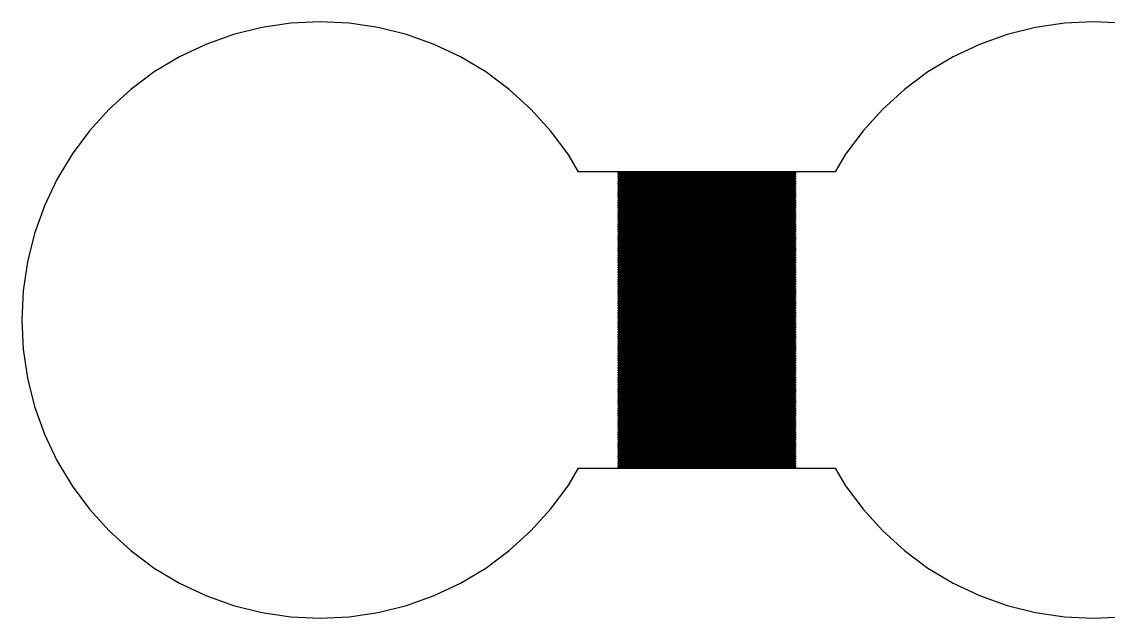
# Model space of a CAD drawing. Extents: x -5 to 101, y -4 to 66.
# Drawn here: x -4.97 to 7.67, y 41.03 to 47.97 of the extents above; entities that cross this region are included whole.
import ezdxf

# ---------------------------------------------------------------- set-up
doc = ezdxf.new("R2010")
doc.units = 0

msp = doc.modelspace()

# ---------------------------------------------------------------- linework, layer by layer
for p, q in [((-1.84012, 47.9533), (-2.17696, 47.9033)), ((-1.5, 47.97), (-1.84012, 47.9533)), ((-1.15987, 47.9533), (-1.5, 47.97)), ((-0.823029, 47.9033), (-1.15987, 47.9533)), ((7.15987, 47.9533), (6.82303, 47.9033)), ((7.5, 47.97), (7.15987, 47.9533)), ((7.84013, 47.9533), (7.5, 47.97)), ((-2.50728, 47.8206), (-2.82791, 47.7059)), ((-2.17696, 47.9033), (-2.50728, 47.8206)), ((-0.492706, 47.8206), (-0.823029, 47.9033)), ((-0.172073, 47.7059), (-0.492706, 47.8206)), ((6.49271, 47.8206), (6.17207, 47.7059)), ((6.82303, 47.9033), (6.49271, 47.8206)), ((-2.82791, 47.7059), (-3.13574, 47.5603)), ((0.135757, 47.5603), (-0.172073, 47.7059)), ((6.17207, 47.7059), (5.86424, 47.5603)), ((-3.13574, 47.5603), (-3.42783, 47.3852)), ((0.427841, 47.3852), (0.135757, 47.5603)), ((5.86424, 47.5603), (5.57216, 47.3852)), ((-3.42783, 47.3852), (-3.70134, 47.1823)), ((0.701355, 47.1823), (0.427841, 47.3852)), ((5.57216, 47.3852), (5.29865, 47.1823)), ((-3.70134, 47.1823), (-3.95366, 46.9537)), ((0.953674, 46.9537), (0.701355, 47.1823)), ((5.29865, 47.1823), (5.04633, 46.9537)), ((-3.95366, 46.9537), (-4.18234, 46.7013)), ((1.18236, 46.7013), (0.953674, 46.9537)), ((5.04633, 46.9537), (4.81764, 46.7013)), ((-4.18234, 46.7013), (-4.38519, 46.4278)), ((1.38521, 46.4278), (1.18236, 46.7013)), ((4.81764, 46.7013), (4.61479, 46.4278)), ((-4.38519, 46.4278), (-4.56026, 46.1357)), ((1.50677, 46.225), (1.38521, 46.4278)), ((4.61479, 46.4278), (4.49323, 46.225)), ((4.49323, 46.225), (1.50677, 46.225)), ((1.97, 46.205), (1.97, 46.215)), ((1.97, 46.215), (4.03, 46.215)), ((4.03, 46.205), (1.97, 46.205)), ((1.97, 46.185), (1.97, 46.195)), ((1.97, 46.195), (4.03, 46.195)), ((4.03, 46.185), (1.97, 46.185)), ((1.97, 46.165), (1.97, 46.175)), ((1.97, 46.175), (4.03, 46.175)), ((4.03, 46.165), (1.97, 46.165)), ((1.97, 46.145), (1.97, 46.155)), ((1.97, 46.155), (4.03, 46.155)), ((4.03, 46.145), (1.97, 46.145)), ((4.03, 46.215), (4.03, 46.205)), ((4.03, 46.195), (4.03, 46.185)), ((4.03, 46.175), (4.03, 46.165)), ((4.03, 46.155), (4.03, 46.145)), ((-4.56026, 46.1357), (-4.70586, 45.8279)), ((1.97, 46.125), (1.97, 46.135)), ((1.97, 46.135), (4.03, 46.135)), ((4.03, 46.125), (1.97, 46.125)), ((1.97, 46.105), (1.97, 46.115)), ((1.97, 46.115), (4.03, 46.115)), ((4.03, 46.105), (1.97, 46.105)), ((1.97, 46.085), (1.97, 46.095)), ((1.97, 46.095), (4.03, 46.095)), ((4.03, 46.085), (1.97, 46.085)), ((1.97, 46.065), (1.97, 46.075)), ((1.97, 46.075), (4.03, 46.075)), ((4.03, 46.065), (1.97, 46.065)), ((1.97, 46.045), (1.97, 46.055)), ((1.97, 46.055), (4.03, 46.055)), ((4.03, 46.045), (1.97, 46.045)), ((1.97, 46.025), (1.97, 46.035)), ((1.97, 46.035), (4.03, 46.035)), ((4.03, 46.025), (1.97, 46.025)), ((1.97, 46.005), (1.97, 46.015)), ((1.97, 46.015), (4.03, 46.015)), ((4.03, 46.135), (4.03, 46.125)), ((4.03, 46.115), (4.03, 46.105)), ((4.03, 46.095), (4.03, 46.085)), ((4.03, 46.075), (4.03, 46.065)), ((4.03, 46.055), (4.03, 46.045)), ((4.03, 46.035), (4.03, 46.025)), ((4.03, 46.015), (4.03, 46.005)), ((4.03, 46.005), (1.97, 46.005)), ((1.97, 45.985), (1.97, 45.995)), ((1.97, 45.995), (4.03, 45.995)), ((4.03, 45.985), (1.97, 45.985)), ((1.97, 45.965), (1.97, 45.975)), ((1.97, 45.975), (4.03, 45.975)), ((4.03, 45.965), (1.97, 45.965)), ((1.97, 45.945), (1.97, 45.955)), ((1.97, 45.955), (4.03, 45.955)), ((4.03, 45.945), (1.97, 45.945)), ((1.97, 45.925), (1.97, 45.935)), ((1.97, 45.935), (4.03, 45.935)), ((4.03, 45.925), (1.97, 45.925)), ((1.97, 45.905), (1.97, 45.915)), ((1.97, 45.915), (4.03, 45.915)), ((4.03, 45.905), (1.97, 45.905)), ((1.97, 45.885), (1.97, 45.895)), ((1.97, 45.895), (4.03, 45.895)), ((4.03, 45.885), (1.97, 45.885)), ((4.03, 45.995), (4.03, 45.985)), ((4.03, 45.975), (4.03, 45.965)), ((4.03, 45.955), (4.03, 45.945)), ((4.03, 45.935), (4.03, 45.925)), ((4.03, 45.915), (4.03, 45.905)), ((4.03, 45.895), (4.03, 45.885)), ((-4.70586, 45.8279), (-4.82057, 45.5073)), ((1.97, 45.865), (1.97, 45.875)), ((1.97, 45.875), (4.03, 45.875)), ((4.03, 45.865), (1.97, 45.865)), ((1.97, 45.845), (1.97, 45.855)), ((1.97, 45.855), (4.03, 45.855)), ((4.03, 45.845), (1.97, 45.845)), ((1.97, 45.825), (1.97, 45.835)), ((1.97, 45.835), (4.03, 45.835)), ((4.03, 45.825), (1.97, 45.825)), ((1.97, 45.805), (1.97, 45.815)), ((1.97, 45.815), (4.03, 45.815)), ((4.03, 45.805), (1.97, 45.805)), ((1.97, 45.785), (1.97, 45.795)), ((1.97, 45.795), (4.03, 45.795)), ((4.03, 45.785), (1.97, 45.785)), ((1.97, 45.765), (1.97, 45.775)), ((1.97, 45.775), (4.03, 45.775)), ((4.03, 45.765), (1.97, 45.765)), ((4.03, 45.875), (4.03, 45.865)), ((4.03, 45.855), (4.03, 45.845)), ((4.03, 45.835), (4.03, 45.825)), ((4.03, 45.815), (4.03, 45.805)), ((4.03, 45.795), (4.03, 45.785)), ((4.03, 45.775), (4.03, 45.765)), ((1.97, 45.745), (1.97, 45.755)), ((1.97, 45.755), (4.03, 45.755)), ((4.03, 45.745), (1.97, 45.745)), ((1.97, 45.725), (1.97, 45.735)), ((1.97, 45.735), (4.03, 45.735)), ((4.03, 45.725), (1.97, 45.725)), ((1.97, 45.705), (1.97, 45.715)), ((1.97, 45.715), (4.03, 45.715)), ((4.03, 45.705), (1.97, 45.705)), ((1.97, 45.685), (1.97, 45.695)), ((1.97, 45.695), (4.03, 45.695)), ((4.03, 45.685), (1.97, 45.685)), ((1.97, 45.665), (1.97, 45.675)), ((1.97, 45.675), (4.03, 45.675)), ((4.03, 45.665), (1.97, 45.665)), ((1.97, 45.645), (1.97, 45.655)), ((1.97, 45.655), (4.03, 45.655)), ((4.03, 45.645), (1.97, 45.645)), ((1.97, 45.625), (1.97, 45.635)), ((1.97, 45.635), (4.03, 45.635)), ((4.03, 45.755), (4.03, 45.745)), ((4.03, 45.735), (4.03, 45.725)), ((4.03, 45.715), (4.03, 45.705)), ((4.03, 45.695), (4.03, 45.685)), ((4.03, 45.675), (4.03, 45.665)), ((4.03, 45.655), (4.03, 45.645)), ((4.03, 45.635), (4.03, 45.625)), ((-4.82057, 45.5073), (-4.90332, 45.177)), ((4.03, 45.625), (1.97, 45.625)), ((1.97, 45.605), (1.97, 45.615)), ((1.97, 45.615), (4.03, 45.615)), ((4.03, 45.605), (1.97, 45.605)), ((1.97, 45.585), (1.97, 45.595)), ((1.97, 45.595), (4.03, 45.595)), ((4.03, 45.585), (1.97, 45.585)), ((1.97, 45.565), (1.97, 45.575)), ((1.97, 45.575), (4.03, 45.575)), ((4.03, 45.565), (1.97, 45.565)), ((1.97, 45.545), (1.97, 45.555)), ((1.97, 45.555), (4.03, 45.555)), ((4.03, 45.545), (1.97, 45.545)), ((1.97, 45.525), (1.97, 45.535)), ((1.97, 45.535), (4.03, 45.535)), ((4.03, 45.525), (1.97, 45.525)), ((1.97, 45.505), (1.97, 45.515)), ((1.97, 45.515), (4.03, 45.515)), ((4.03, 45.505), (1.97, 45.505)), ((4.03, 45.615), (4.03, 45.605)), ((4.03, 45.595), (4.03, 45.585)), ((4.03, 45.575), (4.03, 45.565)), ((4.03, 45.555), (4.03, 45.545)), ((4.03, 45.535), (4.03, 45.525)), ((4.03, 45.515), (4.03, 45.505)), ((1.97, 45.485), (1.97, 45.495)), ((1.97, 45.495), (4.03, 45.495)), ((4.03, 45.485), (1.97, 45.485)), ((1.97, 45.465), (1.97, 45.475)), ((1.97, 45.475), (4.03, 45.475)), ((4.03, 45.465), (1.97, 45.465)), ((1.97, 45.445), (1.97, 45.455)), ((1.97, 45.455), (4.03, 45.455)), ((4.03, 45.445), (1.97, 45.445)), ((1.97, 45.425), (1.97, 45.435)), ((1.97, 45.435), (4.03, 45.435)), ((4.03, 45.425), (1.97, 45.425)), ((1.97, 45.405), (1.97, 45.415)), ((1.97, 45.415), (4.03, 45.415)), ((4.03, 45.405), (1.97, 45.405)), ((1.97, 45.385), (1.97, 45.395)), ((1.97, 45.395), (4.03, 45.395)), ((4.03, 45.385), (1.97, 45.385)), ((4.03, 45.495), (4.03, 45.485)), ((4.03, 45.475), (4.03, 45.465)), ((4.03, 45.455), (4.03, 45.445)), ((4.03, 45.435), (4.03, 45.425)), ((4.03, 45.415), (4.03, 45.405)), ((4.03, 45.395), (4.03, 45.385)), ((1.97, 45.365), (1.97, 45.375)), ((1.97, 45.375), (4.03, 45.375)), ((4.03, 45.365), (1.97, 45.365)), ((1.97, 45.345), (1.97, 45.355)), ((1.97, 45.355), (4.03, 45.355)), ((4.03, 45.345), (1.97, 45.345)), ((1.97, 45.325), (1.97, 45.335)), ((1.97, 45.335), (4.03, 45.335)), ((4.03, 45.325), (1.97, 45.325)), ((1.97, 45.305), (1.97, 45.315)), ((1.97, 45.315), (4.03, 45.315)), ((4.03, 45.305), (1.97, 45.305)), ((1.97, 45.285), (1.97, 45.295)), ((1.97, 45.295), (4.03, 45.295)), ((4.03, 45.285), (1.97, 45.285)), ((1.97, 45.265), (1.97, 45.275)), ((1.97, 45.275), (4.03, 45.275)), ((4.03, 45.265), (1.97, 45.265)), ((1.97, 45.245), (1.97, 45.255)), ((1.97, 45.255), (4.03, 45.255)), ((4.03, 45.375), (4.03, 45.365)), ((4.03, 45.355), (4.03, 45.345)), ((4.03, 45.335), (4.03, 45.325)), ((4.03, 45.315), (4.03, 45.305)), ((4.03, 45.295), (4.03, 45.285)), ((4.03, 45.275), (4.03, 45.265)), ((4.03, 45.255), (4.03, 45.245)), ((-4.90332, 45.177), (-4.95328, 44.8401)), ((4.03, 45.245), (1.97, 45.245)), ((1.97, 45.225), (1.97, 45.235)), ((1.97, 45.235), (4.03, 45.235)), ((4.03, 45.225), (1.97, 45.225)), ((1.97, 45.205), (1.97, 45.215)), ((1.97, 45.215), (4.03, 45.215)), ((4.03, 45.205), (1.97, 45.205)), ((1.97, 45.185), (1.97, 45.195)), ((1.97, 45.195), (4.03, 45.195)), ((4.03, 45.185), (1.97, 45.185)), ((1.97, 45.165), (1.97, 45.175)), ((1.97, 45.175), (4.03, 45.175)), ((4.03, 45.165), (1.97, 45.165)), ((1.97, 45.145), (1.97, 45.155)), ((1.97, 45.155), (4.03, 45.155)), ((4.03, 45.145), (1.97, 45.145)), ((1.97, 45.125), (1.97, 45.135)), ((1.97, 45.135), (4.03, 45.135)), ((4.03, 45.125), (1.97, 45.125)), ((4.03, 45.235), (4.03, 45.225)), ((4.03, 45.215), (4.03, 45.205)), ((4.03, 45.195), (4.03, 45.185)), ((4.03, 45.175), (4.03, 45.165)), ((4.03, 45.155), (4.03, 45.145)), ((4.03, 45.135), (4.03, 45.125)), ((1.97, 45.105), (1.97, 45.115)), ((1.97, 45.115), (4.03, 45.115)), ((4.03, 45.105), (1.97, 45.105)), ((1.97, 45.085), (1.97, 45.095)), ((1.97, 45.095), (4.03, 45.095)), ((4.03, 45.085), (1.97, 45.085)), ((1.97, 45.065), (1.97, 45.075)), ((1.97, 45.075), (4.03, 45.075)), ((4.03, 45.065), (1.97, 45.065)), ((1.97, 45.045), (1.97, 45.055)), ((1.97, 45.055), (4.03, 45.055)), ((4.03, 45.045), (1.97, 45.045)), ((1.97, 45.025), (1.97, 45.035)), ((1.97, 45.035), (4.03, 45.035)), ((4.03, 45.025), (1.97, 45.025)), ((1.97, 45.005), (1.97, 45.015)), ((1.97, 45.015), (4.03, 45.015)), ((4.03, 45.005), (1.97, 45.005)), ((4.03, 45.115), (4.03, 45.105)), ((4.03, 45.095), (4.03, 45.085)), ((4.03, 45.075), (4.03, 45.065)), ((4.03, 45.055), (4.03, 45.045)), ((4.03, 45.035), (4.03, 45.025)), ((4.03, 45.015), (4.03, 45.005)), ((1.97, 44.985), (1.97, 44.995)), ((1.97, 44.995), (4.03, 44.995)), ((4.03, 44.985), (1.97, 44.985)), ((1.97, 44.965), (1.97, 44.975)), ((1.97, 44.975), (4.03, 44.975)), ((4.03, 44.965), (1.97, 44.965)), ((1.97, 44.945), (1.97, 44.955)), ((1.97, 44.955), (4.03, 44.955)), ((4.03, 44.945), (1.97, 44.945)), ((1.97, 44.925), (1.97, 44.935)), ((1.97, 44.935), (4.03, 44.935)), ((4.03, 44.925), (1.97, 44.925)), ((1.97, 44.905), (1.97, 44.915)), ((1.97, 44.915), (4.03, 44.915)), ((4.03, 44.905), (1.97, 44.905)), ((1.97, 44.885), (1.97, 44.895)), ((1.97, 44.895), (4.03, 44.895)), ((4.03, 44.885), (1.97, 44.885)), ((1.97, 44.865), (1.97, 44.875)), ((1.97, 44.875), (4.03, 44.875)), ((4.03, 44.995), (4.03, 44.985)), ((4.03, 44.975), (4.03, 44.965)), ((4.03, 44.955), (4.03, 44.945)), ((4.03, 44.935), (4.03, 44.925)), ((4.03, 44.915), (4.03, 44.905)), ((4.03, 44.895), (4.03, 44.885)), ((4.03, 44.875), (4.03, 44.865)), ((-4.95328, 44.8401), (-4.96999, 44.5)), ((4.03, 44.865), (1.97, 44.865)), ((1.97, 44.845), (1.97, 44.855)), ((1.97, 44.855), (4.03, 44.855)), ((4.03, 44.845), (1.97, 44.845)), ((1.97, 44.825), (1.97, 44.835)), ((1.97, 44.835), (4.03, 44.835)), ((4.03, 44.825), (1.97, 44.825)), ((1.97, 44.805), (1.97, 44.815)), ((1.97, 44.815), (4.03, 44.815)), ((4.03, 44.805), (1.97, 44.805)), ((1.97, 44.785), (1.97, 44.795)), ((1.97, 44.795), (4.03, 44.795)), ((4.03, 44.785), (1.97, 44.785)), ((1.97, 44.765), (1.97, 44.775)), ((1.97, 44.775), (4.03, 44.775)), ((4.03, 44.765), (1.97, 44.765)), ((1.97, 44.745), (1.97, 44.755)), ((1.97, 44.755), (4.03, 44.755)), ((4.03, 44.855), (4.03, 44.845)), ((4.03, 44.835), (4.03, 44.825)), ((4.03, 44.815), (4.03, 44.805)), ((4.03, 44.795), (4.03, 44.785)), ((4.03, 44.775), (4.03, 44.765)), ((4.03, 44.755), (4.03, 44.745)), ((4.03, 44.745), (1.97, 44.745)), ((1.97, 44.725), (1.97, 44.735)), ((1.97, 44.735), (4.03, 44.735)), ((4.03, 44.725), (1.97, 44.725)), ((1.97, 44.705), (1.97, 44.715)), ((1.97, 44.715), (4.03, 44.715)), ((4.03, 44.705), (1.97, 44.705)), ((1.97, 44.685), (1.97, 44.695)), ((1.97, 44.695), (4.03, 44.695)), ((4.03, 44.685), (1.97, 44.685)), ((1.97, 44.665), (1.97, 44.675)), ((1.97, 44.675), (4.03, 44.675)), ((4.03, 44.665), (1.97, 44.665)), ((1.97, 44.645), (1.97, 44.655)), ((1.97, 44.655), (4.03, 44.655)), ((4.03, 44.645), (1.97, 44.645)), ((1.97, 44.625), (1.97, 44.635)), ((1.97, 44.635), (4.03, 44.635)), ((4.03, 44.625), (1.97, 44.625)), ((4.03, 44.735), (4.03, 44.725)), ((4.03, 44.715), (4.03, 44.705)), ((4.03, 44.695), (4.03, 44.685)), ((4.03, 44.675), (4.03, 44.665)), ((4.03, 44.655), (4.03, 44.645)), ((4.03, 44.635), (4.03, 44.625)), ((-4.96999, 44.5), (-4.95328, 44.1599)), ((1.97, 44.605), (1.97, 44.615)), ((1.97, 44.615), (4.03, 44.615)), ((4.03, 44.605), (1.97, 44.605)), ((1.97, 44.585), (1.97, 44.595)), ((1.97, 44.595), (4.03, 44.595)), ((4.03, 44.585), (1.97, 44.585)), ((1.97, 44.565), (1.97, 44.575)), ((1.97, 44.575), (4.03, 44.575)), ((4.03, 44.565), (1.97, 44.565)), ((1.97, 44.545), (1.97, 44.555)), ((1.97, 44.555), (4.03, 44.555)), ((4.03, 44.545), (1.97, 44.545)), ((1.97, 44.525), (1.97, 44.535)), ((1.97, 44.535), (4.03, 44.535)), ((4.03, 44.525), (1.97, 44.525)), ((1.97, 44.505), (1.97, 44.515)), ((1.97, 44.515), (4.03, 44.515)), ((4.03, 44.505), (1.97, 44.505)), ((1.97, 44.485), (1.97, 44.495)), ((1.97, 44.495), (4.03, 44.495)), ((4.03, 44.615), (4.03, 44.605)), ((4.03, 44.595), (4.03, 44.585)), ((4.03, 44.575), (4.03, 44.565)), ((4.03, 44.555), (4.03, 44.545)), ((4.03, 44.535), (4.03, 44.525)), ((4.03, 44.515), (4.03, 44.505)), ((4.03, 44.495), (4.03, 44.485)), ((4.03, 44.485), (1.97, 44.485)), ((1.97, 44.465), (1.97, 44.475)), ((1.97, 44.475), (4.03, 44.475)), ((4.03, 44.465), (1.97, 44.465)), ((1.97, 44.445), (1.97, 44.455)), ((1.97, 44.455), (4.03, 44.455)), ((4.03, 44.445), (1.97, 44.445)), ((1.97, 44.425), (1.97, 44.435)), ((1.97, 44.435), (4.03, 44.435)), ((4.03, 44.425), (1.97, 44.425)), ((1.97, 44.405), (1.97, 44.415)), ((1.97, 44.415), (4.03, 44.415)), ((4.03, 44.405), (1.97, 44.405)), ((1.97, 44.385), (1.97, 44.395)), ((1.97, 44.395), (4.03, 44.395)), ((4.03, 44.385), (1.97, 44.385)), ((1.97, 44.365), (1.97, 44.375)), ((1.97, 44.375), (4.03, 44.375)), ((4.03, 44.475), (4.03, 44.465)), ((4.03, 44.455), (4.03, 44.445)), ((4.03, 44.435), (4.03, 44.425)), ((4.03, 44.415), (4.03, 44.405)), ((4.03, 44.395), (4.03, 44.385)), ((4.03, 44.375), (4.03, 44.365)), ((4.03, 44.365), (1.97, 44.365)), ((1.97, 44.345), (1.97, 44.355)), ((1.97, 44.355), (4.03, 44.355)), ((4.03, 44.345), (1.97, 44.345)), ((1.97, 44.325), (1.97, 44.335)), ((1.97, 44.335), (4.03, 44.335)), ((4.03, 44.325), (1.97, 44.325)), ((1.97, 44.305), (1.97, 44.315)), ((1.97, 44.315), (4.03, 44.315)), ((4.03, 44.305), (1.97, 44.305)), ((1.97, 44.285), (1.97, 44.295)), ((1.97, 44.295), (4.03, 44.295)), ((4.03, 44.285), (1.97, 44.285)), ((1.97, 44.265), (1.97, 44.275)), ((1.97, 44.275), (4.03, 44.275)), ((4.03, 44.265), (1.97, 44.265)), ((1.97, 44.245), (1.97, 44.255)), ((1.97, 44.255), (4.03, 44.255)), ((4.03, 44.245), (1.97, 44.245)), ((4.03, 44.355), (4.03, 44.345)), ((4.03, 44.335), (4.03, 44.325)), ((4.03, 44.315), (4.03, 44.305)), ((4.03, 44.295), (4.03, 44.285)), ((4.03, 44.275), (4.03, 44.265)), ((4.03, 44.255), (4.03, 44.245)), ((-4.95328, 44.1599), (-4.90332, 43.823)), ((1.97, 44.225), (1.97, 44.235)), ((1.97, 44.235), (4.03, 44.235)), ((4.03, 44.225), (1.97, 44.225)), ((1.97, 44.205), (1.97, 44.215)), ((1.97, 44.215), (4.03, 44.215)), ((4.03, 44.205), (1.97, 44.205)), ((1.97, 44.185), (1.97, 44.195)), ((1.97, 44.195), (4.03, 44.195)), ((4.03, 44.185), (1.97, 44.185)), ((1.97, 44.165), (1.97, 44.175)), ((1.97, 44.175), (4.03, 44.175)), ((4.03, 44.165), (1.97, 44.165)), ((1.97, 44.145), (1.97, 44.155)), ((1.97, 44.155), (4.03, 44.155)), ((4.03, 44.145), (1.97, 44.145)), ((1.97, 44.125), (1.97, 44.135)), ((1.97, 44.135), (4.03, 44.135)), ((4.03, 44.125), (1.97, 44.125)), ((1.97, 44.105), (1.97, 44.115)), ((1.97, 44.115), (4.03, 44.115)), ((4.03, 44.235), (4.03, 44.225)), ((4.03, 44.215), (4.03, 44.205)), ((4.03, 44.195), (4.03, 44.185)), ((4.03, 44.175), (4.03, 44.165)), ((4.03, 44.155), (4.03, 44.145)), ((4.03, 44.135), (4.03, 44.125)), ((4.03, 44.115), (4.03, 44.105)), ((4.03, 44.105), (1.97, 44.105)), ((1.97, 44.085), (1.97, 44.095)), ((1.97, 44.095), (4.03, 44.095)), ((4.03, 44.085), (1.97, 44.085)), ((1.97, 44.065), (1.97, 44.075)), ((1.97, 44.075), (4.03, 44.075)), ((4.03, 44.065), (1.97, 44.065)), ((1.97, 44.045), (1.97, 44.055)), ((1.97, 44.055), (4.03, 44.055)), ((4.03, 44.045), (1.97, 44.045)), ((1.97, 44.025), (1.97, 44.035)), ((1.97, 44.035), (4.03, 44.035)), ((4.03, 44.025), (1.97, 44.025)), ((1.97, 44.005), (1.97, 44.015)), ((1.97, 44.015), (4.03, 44.015)), ((4.03, 44.005), (1.97, 44.005)), ((1.97, 43.985), (1.97, 43.995)), ((1.97, 43.995), (4.03, 43.995)), ((4.03, 44.095), (4.03, 44.085)), ((4.03, 44.075), (4.03, 44.065)), ((4.03, 44.055), (4.03, 44.045)), ((4.03, 44.035), (4.03, 44.025)), ((4.03, 44.015), (4.03, 44.005)), ((4.03, 43.995), (4.03, 43.985)), ((4.03, 43.985), (1.97, 43.985)), ((1.97, 43.965), (1.97, 43.975)), ((1.97, 43.975), (4.03, 43.975)), ((4.03, 43.965), (1.97, 43.965)), ((1.97, 43.945), (1.97, 43.955)), ((1.97, 43.955), (4.03, 43.955)), ((4.03, 43.945), (1.97, 43.945)), ((1.97, 43.925), (1.97, 43.935)), ((1.97, 43.935), (4.03, 43.935)), ((4.03, 43.925), (1.97, 43.925)), ((1.97, 43.905), (1.97, 43.915)), ((1.97, 43.915), (4.03, 43.915)), ((4.03, 43.905), (1.97, 43.905)), ((1.97, 43.885), (1.97, 43.895)), ((1.97, 43.895), (4.03, 43.895)), ((4.03, 43.885), (1.97, 43.885)), ((1.97, 43.865), (1.97, 43.875)), ((1.97, 43.875), (4.03, 43.875)), ((4.03, 43.865), (1.97, 43.865)), ((4.03, 43.975), (4.03, 43.965)), ((4.03, 43.955), (4.03, 43.945)), ((4.03, 43.935), (4.03, 43.925)), ((4.03, 43.915), (4.03, 43.905)), ((4.03, 43.895), (4.03, 43.885)), ((4.03, 43.875), (4.03, 43.865)), ((-4.90332, 43.823), (-4.82057, 43.4927)), ((1.97, 43.845), (1.97, 43.855)), ((1.97, 43.855), (4.03, 43.855)), ((4.03, 43.845), (1.97, 43.845)), ((1.97, 43.825), (1.97, 43.835)), ((1.97, 43.835), (4.03, 43.835)), ((4.03, 43.825), (1.97, 43.825)), ((1.97, 43.805), (1.97, 43.815)), ((1.97, 43.815), (4.03, 43.815)), ((4.03, 43.805), (1.97, 43.805)), ((1.97, 43.785), (1.97, 43.795)), ((1.97, 43.795), (4.03, 43.795)), ((4.03, 43.785), (1.97, 43.785)), ((1.97, 43.765), (1.97, 43.775)), ((1.97, 43.775), (4.03, 43.775)), ((4.03, 43.765), (1.97, 43.765)), ((1.97, 43.745), (1.97, 43.755)), ((1.97, 43.755), (4.03, 43.755)), ((4.03, 43.745), (1.97, 43.745)), ((1.97, 43.725), (1.97, 43.735)), ((1.97, 43.735), (4.03, 43.735)), ((4.03, 43.855), (4.03, 43.845)), ((4.03, 43.835), (4.03, 43.825)), ((4.03, 43.815), (4.03, 43.805)), ((4.03, 43.795), (4.03, 43.785)), ((4.03, 43.775), (4.03, 43.765)), ((4.03, 43.755), (4.03, 43.745)), ((4.03, 43.735), (4.03, 43.725)), ((4.03, 43.725), (1.97, 43.725)), ((1.97, 43.705), (1.97, 43.715)), ((1.97, 43.715), (4.03, 43.715)), ((4.03, 43.705), (1.97, 43.705)), ((1.97, 43.685), (1.97, 43.695)), ((1.97, 43.695), (4.03, 43.695)), ((4.03, 43.685), (1.97, 43.685)), ((1.97, 43.665), (1.97, 43.675)), ((1.97, 43.675), (4.03, 43.675)), ((4.03, 43.665), (1.97, 43.665)), ((1.97, 43.645), (1.97, 43.655)), ((1.97, 43.655), (4.03, 43.655)), ((4.03, 43.645), (1.97, 43.645)), ((1.97, 43.625), (1.97, 43.635)), ((1.97, 43.635), (4.03, 43.635)), ((4.03, 43.625), (1.97, 43.625)), ((1.97, 43.605), (1.97, 43.615)), ((1.97, 43.615), (4.03, 43.615)), ((4.03, 43.715), (4.03, 43.705)), ((4.03, 43.695), (4.03, 43.685)), ((4.03, 43.675), (4.03, 43.665)), ((4.03, 43.655), (4.03, 43.645)), ((4.03, 43.635), (4.03, 43.625)), ((4.03, 43.615), (4.03, 43.605)), ((-4.82057, 43.4927), (-4.70586, 43.1721)), ((4.03, 43.605), (1.97, 43.605)), ((1.97, 43.585), (1.97, 43.595)), ((1.97, 43.595), (4.03, 43.595)), ((4.03, 43.585), (1.97, 43.585)), ((1.97, 43.565), (1.97, 43.575)), ((1.97, 43.575), (4.03, 43.575)), ((4.03, 43.565), (1.97, 43.565)), ((1.97, 43.545), (1.97, 43.555)), ((1.97, 43.555), (4.03, 43.555)), ((4.03, 43.545), (1.97, 43.545)), ((1.97, 43.525), (1.97, 43.535)), ((1.97, 43.535), (4.03, 43.535)), ((4.03, 43.525), (1.97, 43.525)), ((1.97, 43.505), (1.97, 43.515)), ((1.97, 43.515), (4.03, 43.515)), ((4.03, 43.505), (1.97, 43.505)), ((1.97, 43.485), (1.97, 43.495)), ((1.97, 43.495), (4.03, 43.495)), ((4.03, 43.485), (1.97, 43.485)), ((4.03, 43.595), (4.03, 43.585)), ((4.03, 43.575), (4.03, 43.565)), ((4.03, 43.555), (4.03, 43.545)), ((4.03, 43.535), (4.03, 43.525)), ((4.03, 43.515), (4.03, 43.505)), ((4.03, 43.495), (4.03, 43.485)), ((1.97, 43.465), (1.97, 43.475)), ((1.97, 43.475), (4.03, 43.475)), ((4.03, 43.465), (1.97, 43.465)), ((1.97, 43.445), (1.97, 43.455)), ((1.97, 43.455), (4.03, 43.455)), ((4.03, 43.445), (1.97, 43.445)), ((1.97, 43.425), (1.97, 43.435)), ((1.97, 43.435), (4.03, 43.435)), ((4.03, 43.425), (1.97, 43.425)), ((1.97, 43.405), (1.97, 43.415)), ((1.97, 43.415), (4.03, 43.415)), ((4.03, 43.405), (1.97, 43.405)), ((1.97, 43.385), (1.97, 43.395)), ((1.97, 43.395), (4.03, 43.395)), ((4.03, 43.385), (1.97, 43.385)), ((1.97, 43.365), (1.97, 43.375)), ((1.97, 43.375), (4.03, 43.375)), ((4.03, 43.365), (1.97, 43.365)), ((4.03, 43.475), (4.03, 43.465)), ((4.03, 43.455), (4.03, 43.445)), ((4.03, 43.435), (4.03, 43.425)), ((4.03, 43.415), (4.03, 43.405)), ((4.03, 43.395), (4.03, 43.385)), ((4.03, 43.375), (4.03, 43.365)), ((1.97, 43.345), (1.97, 43.355)), ((1.97, 43.355), (4.03, 43.355)), ((4.03, 43.345), (1.97, 43.345)), ((1.97, 43.325), (1.97, 43.335)), ((1.97, 43.335), (4.03, 43.335)), ((4.03, 43.325), (1.97, 43.325)), ((1.97, 43.305), (1.97, 43.315)), ((1.97, 43.315), (4.03, 43.315)), ((4.03, 43.305), (1.97, 43.305)), ((1.97, 43.285), (1.97, 43.295)), ((1.97, 43.295), (4.03, 43.295)), ((4.03, 43.285), (1.97, 43.285)), ((1.97, 43.265), (1.97, 43.275)), ((1.97, 43.275), (4.03, 43.275)), ((4.03, 43.265), (1.97, 43.265)), ((1.97, 43.245), (1.97, 43.255)), ((1.97, 43.255), (4.03, 43.255)), ((4.03, 43.245), (1.97, 43.245)), ((1.97, 43.225), (1.97, 43.235)), ((1.97, 43.235), (4.03, 43.235)), ((4.03, 43.355), (4.03, 43.345)), ((4.03, 43.335), (4.03, 43.325)), ((4.03, 43.315), (4.03, 43.305)), ((4.03, 43.295), (4.03, 43.285)), ((4.03, 43.275), (4.03, 43.265)), ((4.03, 43.255), (4.03, 43.245)), ((4.03, 43.235), (4.03, 43.225)), ((-4.70586, 43.1721), (-4.56026, 42.8643)), ((4.03, 43.225), (1.97, 43.225)), ((1.97, 43.205), (1.97, 43.215)), ((1.97, 43.215), (4.03, 43.215)), ((4.03, 43.205), (1.97, 43.205)), ((1.97, 43.185), (1.97, 43.195)), ((1.97, 43.195), (4.03, 43.195)), ((4.03, 43.185), (1.97, 43.185)), ((1.97, 43.165), (1.97, 43.175)), ((1.97, 43.175), (4.03, 43.175)), ((4.03, 43.165), (1.97, 43.165)), ((1.97, 43.145), (1.97, 43.155)), ((1.97, 43.155), (4.03, 43.155)), ((4.03, 43.145), (1.97, 43.145)), ((1.97, 43.125), (1.97, 43.135)), ((1.97, 43.135), (4.03, 43.135)), ((4.03, 43.125), (1.97, 43.125)), ((1.97, 43.105), (1.97, 43.115)), ((1.97, 43.115), (4.03, 43.115)), ((4.03, 43.105), (1.97, 43.105)), ((4.03, 43.215), (4.03, 43.205)), ((4.03, 43.195), (4.03, 43.185)), ((4.03, 43.175), (4.03, 43.165)), ((4.03, 43.155), (4.03, 43.145)), ((4.03, 43.135), (4.03, 43.125)), ((4.03, 43.115), (4.03, 43.105)), ((1.97, 43.085), (1.97, 43.095)), ((1.97, 43.095), (4.03, 43.095)), ((4.03, 43.085), (1.97, 43.085)), ((1.97, 43.065), (1.97, 43.075)), ((1.97, 43.075), (4.03, 43.075)), ((4.03, 43.065), (1.97, 43.065)), ((1.97, 43.045), (1.97, 43.055)), ((1.97, 43.055), (4.03, 43.055)), ((4.03, 43.045), (1.97, 43.045)), ((1.97, 43.025), (1.97, 43.035)), ((1.97, 43.035), (4.03, 43.035)), ((4.03, 43.025), (1.97, 43.025)), ((1.97, 43.005), (1.97, 43.015)), ((1.97, 43.015), (4.03, 43.015)), ((4.03, 43.005), (1.97, 43.005)), ((1.97, 42.985), (1.97, 42.995)), ((1.97, 42.995), (4.03, 42.995)), ((4.03, 42.985), (1.97, 42.985)), ((4.03, 43.095), (4.03, 43.085)), ((4.03, 43.075), (4.03, 43.065)), ((4.03, 43.055), (4.03, 43.045)), ((4.03, 43.035), (4.03, 43.025)), ((4.03, 43.015), (4.03, 43.005)), ((4.03, 42.995), (4.03, 42.985)), ((-4.56026, 42.8643), (-4.38519, 42.5722)), ((1.97, 42.965), (1.97, 42.975)), ((1.97, 42.975), (4.03, 42.975)), ((4.03, 42.965), (1.97, 42.965)), ((1.97, 42.945), (1.97, 42.955)), ((1.97, 42.955), (4.03, 42.955)), ((4.03, 42.945), (1.97, 42.945)), ((1.97, 42.925), (1.97, 42.935)), ((1.97, 42.935), (4.03, 42.935)), ((4.03, 42.925), (1.97, 42.925)), ((1.97, 42.905), (1.97, 42.915)), ((1.97, 42.915), (4.03, 42.915)), ((4.03, 42.905), (1.97, 42.905)), ((1.97, 42.885), (1.97, 42.895)), ((1.97, 42.895), (4.03, 42.895)), ((4.03, 42.885), (1.97, 42.885)), ((1.97, 42.865), (1.97, 42.875)), ((1.97, 42.875), (4.03, 42.875)), ((4.03, 42.865), (1.97, 42.865)), ((1.97, 42.845), (1.97, 42.855)), ((1.97, 42.855), (4.03, 42.855)), ((4.03, 42.975), (4.03, 42.965)), ((4.03, 42.955), (4.03, 42.945)), ((4.03, 42.935), (4.03, 42.925)), ((4.03, 42.915), (4.03, 42.905)), ((4.03, 42.895), (4.03, 42.885)), ((4.03, 42.875), (4.03, 42.865)), ((4.03, 42.855), (4.03, 42.845)), ((1.38521, 42.5722), (1.50677, 42.775)), ((1.50677, 42.775), (4.49323, 42.775)), ((4.03, 42.845), (1.97, 42.845)), ((1.97, 42.825), (1.97, 42.835)), ((1.97, 42.835), (4.03, 42.835)), ((4.03, 42.825), (1.97, 42.825)), ((1.97, 42.805), (1.97, 42.815)), ((1.97, 42.815), (4.03, 42.815)), ((4.03, 42.805), (1.97, 42.805)), ((1.97, 42.785), (1.97, 42.795)), ((1.97, 42.795), (4.03, 42.795)), ((4.03, 42.785), (1.97, 42.785)), ((4.03, 42.835), (4.03, 42.825)), ((4.03, 42.815), (4.03, 42.805)), ((4.03, 42.795), (4.03, 42.785)), ((4.49323, 42.775), (4.61479, 42.5722)), ((-4.38519, 42.5722), (-4.18234, 42.2987)), ((1.18236, 42.2987), (1.38521, 42.5722)), ((4.61479, 42.5722), (4.81764, 42.2987)), ((-4.18234, 42.2987), (-3.95366, 42.0463)), ((0.953674, 42.0463), (1.18236, 42.2987)), ((4.81764, 42.2987), (5.04633, 42.0463)), ((-3.95366, 42.0463), (-3.70134, 41.8177)), ((0.701355, 41.8177), (0.953674, 42.0463)), ((5.04633, 42.0463), (5.29865, 41.8177)), ((-3.70134, 41.8177), (-3.42783, 41.6148)), ((0.427841, 41.6148), (0.701355, 41.8177)), ((5.29865, 41.8177), (5.57216, 41.6148)), ((-3.42783, 41.6148), (-3.13574, 41.4397)), ((0.135757, 41.4397), (0.427841, 41.6148)), ((5.57216, 41.6148), (5.86424, 41.4397)), ((-3.13574, 41.4397), (-2.82791, 41.2941)), ((-0.172073, 41.2941), (0.135757, 41.4397)), ((5.86424, 41.4397), (6.17207, 41.2941)), ((-2.82791, 41.2941), (-2.50728, 41.1794)), ((-0.492706, 41.1794), (-0.172073, 41.2941)), ((6.17207, 41.2941), (6.49271, 41.1794)), ((-2.50728, 41.1794), (-2.17696, 41.0967)), ((-2.17696, 41.0967), (-1.84012, 41.0467)), ((-1.15987, 41.0467), (-0.823029, 41.0967)), ((-0.823029, 41.0967), (-0.492706, 41.1794)), ((6.49271, 41.1794), (6.82303, 41.0967)), ((6.82303, 41.0967), (7.15987, 41.0467)), ((-1.84012, 41.0467), (-1.5, 41.03)), ((-1.5, 41.03), (-1.15987, 41.0467)), ((7.15987, 41.0467), (7.5, 41.03)), ((7.5, 41.03), (7.84013, 41.0467))]:
    msp.add_line(p, q)

doc.saveas('drawing.dxf')
